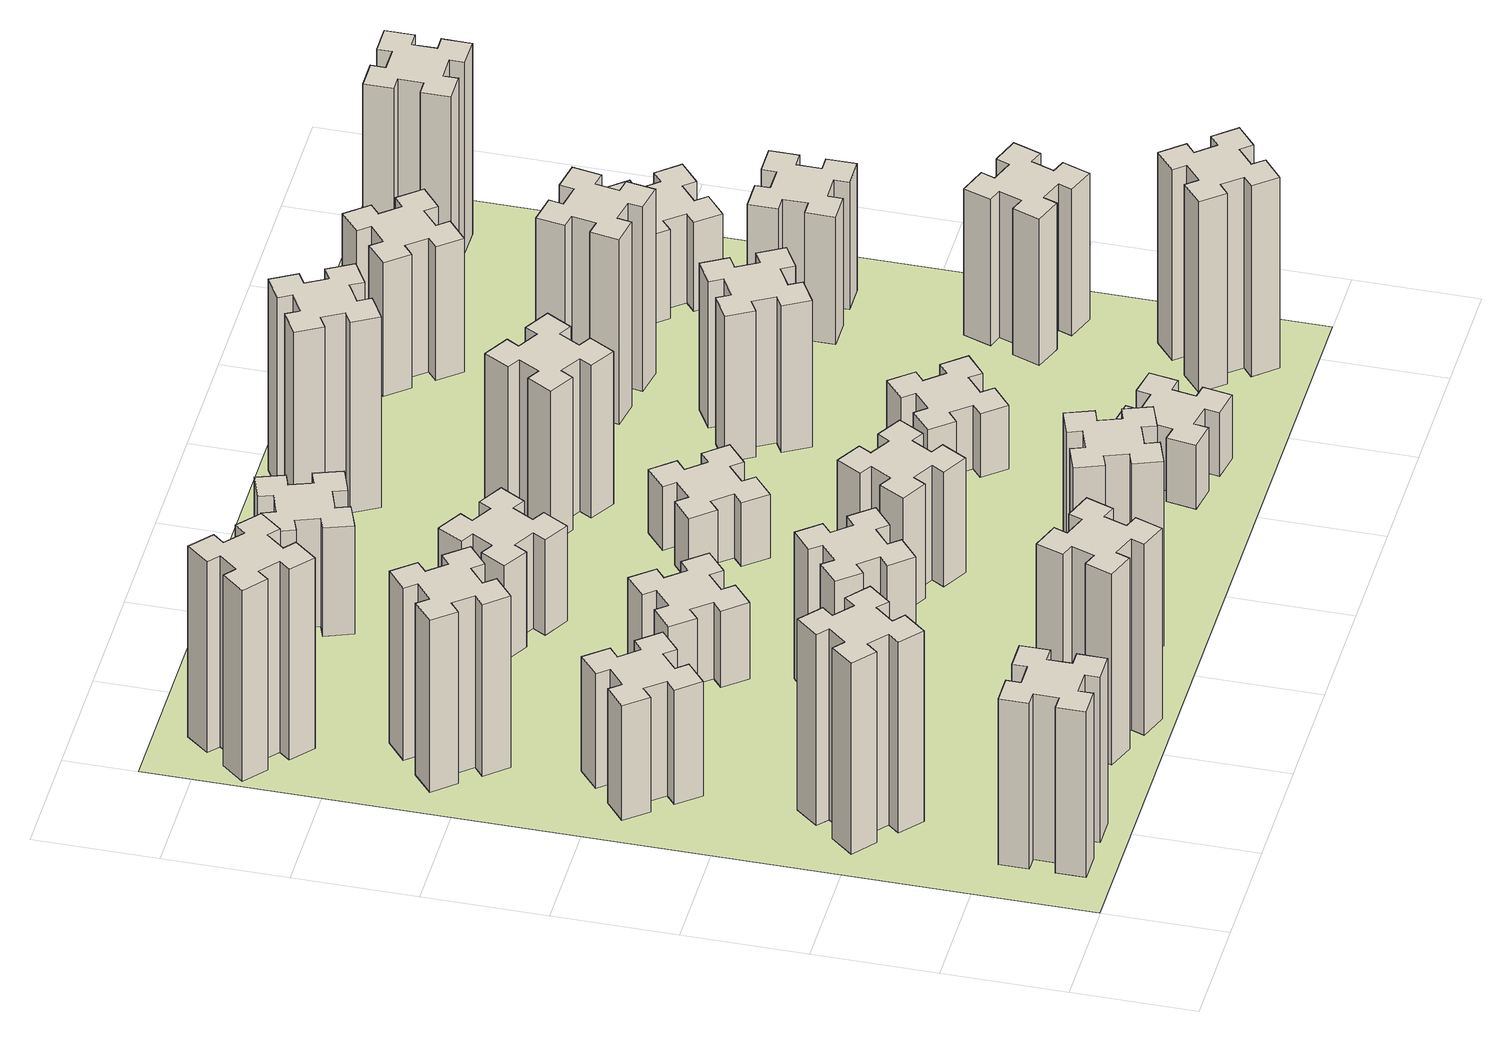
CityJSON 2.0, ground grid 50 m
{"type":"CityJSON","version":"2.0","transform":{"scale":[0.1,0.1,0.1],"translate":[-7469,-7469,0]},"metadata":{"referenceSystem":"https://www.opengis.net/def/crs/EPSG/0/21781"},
"CityObjects":{
"building1":{"type":"Building","attributes":{"class":"1000","function":"1000","usage":"1000","yearOfConstruction":2016,"roofType":"1000","measuredHeight":78,"storeysAboveGround":30,"storeysBelowGround":0},"geometry":[{"type":"Solid","lod":"1","boundaries":[[[[0,1,2,3,4,5,6,7,8,9,10,11,12,13,14,15,16,17,18,19]],[[17,16,20,21]],[[16,15,22,20]],[[15,14,23,22]],[[14,13,24,23]],[[13,12,25,24]],[[12,11,26,25]],[[11,10,27,26]],[[10,9,28,27]],[[9,8,29,28]],[[8,7,30,29]],[[7,6,31,30]],[[6,5,32,31]],[[5,4,33,32]],[[4,3,34,33]],[[3,2,35,34]],[[2,1,36,35]],[[1,0,37,36]],[[0,19,38,37]],[[19,18,39,38]],[[18,17,21,39]],[[24,25,26,27,28,29,30,31,32,33,34,35,36,37,38,39,21,20,22,23]]]]}]},
"building2":{"type":"Building","attributes":{"class":"1000","function":"1000","usage":"1000","yearOfConstruction":2016,"roofType":"1000","measuredHeight":90,"storeysAboveGround":30,"storeysBelowGround":0},"geometry":[{"type":"Solid","lod":"1","boundaries":[[[[40,41,42,43,44,45,46,47,48,49,50,51,52,53,54,55,56,57,58,59]],[[57,56,60,61]],[[56,55,62,60]],[[55,54,63,62]],[[54,53,64,63]],[[53,52,65,64]],[[52,51,66,65]],[[51,50,67,66]],[[50,49,68,67]],[[49,48,69,68]],[[48,47,70,69]],[[47,46,71,70]],[[46,45,72,71]],[[45,44,73,72]],[[44,43,74,73]],[[43,42,75,74]],[[42,41,76,75]],[[41,40,77,76]],[[40,59,78,77]],[[59,58,79,78]],[[58,57,61,79]],[[64,65,66,67,68,69,70,71,72,73,74,75,76,77,78,79,61,60,62,63]]]]}]},
"building3":{"type":"Building","attributes":{"class":"1000","function":"1000","usage":"1000","yearOfConstruction":2016,"roofType":"1000","measuredHeight":54,"storeysAboveGround":30,"storeysBelowGround":0},"geometry":[{"type":"Solid","lod":"1","boundaries":[[[[80,81,82,83,84,85,86,87,88,89,90,91,92,93,94,95,96,97,98,99]],[[97,96,100,101]],[[96,95,102,100]],[[95,94,103,102]],[[94,93,104,103]],[[93,92,105,104]],[[92,91,106,105]],[[91,90,107,106]],[[90,89,108,107]],[[89,88,109,108]],[[88,87,110,109]],[[87,86,111,110]],[[86,85,112,111]],[[85,84,113,112]],[[84,83,114,113]],[[83,82,115,114]],[[82,81,116,115]],[[81,80,117,116]],[[80,99,118,117]],[[99,98,119,118]],[[98,97,101,119]],[[104,105,106,107,108,109,110,111,112,113,114,115,116,117,118,119,101,100,102,103]]]]}]},
"building4":{"type":"Building","attributes":{"class":"1000","function":"1000","usage":"1000","yearOfConstruction":2016,"roofType":"1000","measuredHeight":81,"storeysAboveGround":30,"storeysBelowGround":0},"geometry":[{"type":"Solid","lod":"1","boundaries":[[[[120,121,122,123,124,125,126,127,128,129,130,131,132,133,134,135,136,137,138,139]],[[137,136,140,141]],[[136,135,142,140]],[[135,134,143,142]],[[134,133,144,143]],[[133,132,145,144]],[[132,131,146,145]],[[131,130,147,146]],[[130,129,148,147]],[[129,128,149,148]],[[128,127,150,149]],[[127,126,151,150]],[[126,125,152,151]],[[125,124,153,152]],[[124,123,154,153]],[[123,122,155,154]],[[122,121,156,155]],[[121,120,157,156]],[[120,139,158,157]],[[139,138,159,158]],[[138,137,141,159]],[[144,145,146,147,148,149,150,151,152,153,154,155,156,157,158,159,141,140,142,143]]]]}]},
"building5":{"type":"Building","attributes":{"class":"1000","function":"1000","usage":"1000","yearOfConstruction":2016,"roofType":"1000","measuredHeight":90,"storeysAboveGround":30,"storeysBelowGround":0},"geometry":[{"type":"Solid","lod":"1","boundaries":[[[[160,161,162,163,164,165,166,167,168,169,170,171,172,173,174,175,176,177,178,179]],[[177,176,180,181]],[[176,175,182,180]],[[175,174,183,182]],[[174,173,184,183]],[[173,172,185,184]],[[172,171,186,185]],[[171,170,187,186]],[[170,169,188,187]],[[169,168,189,188]],[[168,167,190,189]],[[167,166,191,190]],[[166,165,192,191]],[[165,164,193,192]],[[164,163,194,193]],[[163,162,195,194]],[[162,161,196,195]],[[161,160,197,196]],[[160,179,198,197]],[[179,178,199,198]],[[178,177,181,199]],[[184,185,186,187,188,189,190,191,192,193,194,195,196,197,198,199,181,180,182,183]]]]}]},
"building6":{"type":"Building","attributes":{"class":"1000","function":"1000","usage":"1000","yearOfConstruction":2016,"roofType":"1000","measuredHeight":90,"storeysAboveGround":30,"storeysBelowGround":0},"geometry":[{"type":"Solid","lod":"1","boundaries":[[[[200,201,202,203,204,205,206,207,208,209,210,211,212,213,214,215,216,217,218,219]],[[217,216,220,221]],[[216,215,222,220]],[[215,214,223,222]],[[214,213,224,223]],[[213,212,225,224]],[[212,211,226,225]],[[211,210,227,226]],[[210,209,228,227]],[[209,208,229,228]],[[208,207,230,229]],[[207,206,231,230]],[[206,205,232,231]],[[205,204,233,232]],[[204,203,234,233]],[[203,202,235,234]],[[202,201,236,235]],[[201,200,237,236]],[[200,219,238,237]],[[219,218,239,238]],[[218,217,221,239]],[[224,225,226,227,228,229,230,231,232,233,234,235,236,237,238,239,221,220,222,223]]]]}]},
"building7":{"type":"Building","attributes":{"class":"1000","function":"1000","usage":"1000","yearOfConstruction":2016,"roofType":"1000","measuredHeight":69,"storeysAboveGround":30,"storeysBelowGround":0},"geometry":[{"type":"Solid","lod":"1","boundaries":[[[[240,241,242,243,244,245,246,247,248,249,250,251,252,253,254,255,256,257,258,259]],[[257,256,260,261]],[[256,255,262,260]],[[255,254,263,262]],[[254,253,264,263]],[[253,252,265,264]],[[252,251,266,265]],[[251,250,267,266]],[[250,249,268,267]],[[249,248,269,268]],[[248,247,270,269]],[[247,246,271,270]],[[246,245,272,271]],[[245,244,273,272]],[[244,243,274,273]],[[243,242,275,274]],[[242,241,276,275]],[[241,240,277,276]],[[240,259,278,277]],[[259,258,279,278]],[[258,257,261,279]],[[264,265,266,267,268,269,270,271,272,273,274,275,276,277,278,279,261,260,262,263]]]]}]},
"building8":{"type":"Building","attributes":{"class":"1000","function":"1000","usage":"1000","yearOfConstruction":2016,"roofType":"1000","measuredHeight":36,"storeysAboveGround":30,"storeysBelowGround":0},"geometry":[{"type":"Solid","lod":"1","boundaries":[[[[280,281,282,283,284,285,286,287,288,289,290,291,292,293,294,295,296,297,298,299]],[[297,296,300,301]],[[296,295,302,300]],[[295,294,303,302]],[[294,293,304,303]],[[293,292,305,304]],[[292,291,306,305]],[[291,290,307,306]],[[290,289,308,307]],[[289,288,309,308]],[[288,287,310,309]],[[287,286,311,310]],[[286,285,312,311]],[[285,284,313,312]],[[284,283,314,313]],[[283,282,315,314]],[[282,281,316,315]],[[281,280,317,316]],[[280,299,318,317]],[[299,298,319,318]],[[298,297,301,319]],[[304,305,306,307,308,309,310,311,312,313,314,315,316,317,318,319,301,300,302,303]]]]}]},
"building9":{"type":"Building","attributes":{"class":"1000","function":"1000","usage":"1000","yearOfConstruction":2016,"roofType":"1000","measuredHeight":87,"storeysAboveGround":30,"storeysBelowGround":0},"geometry":[{"type":"Solid","lod":"1","boundaries":[[[[320,321,322,323,324,325,326,327,328,329,330,331,332,333,334,335,336,337,338,339]],[[337,336,340,341]],[[336,335,342,340]],[[335,334,343,342]],[[334,333,344,343]],[[333,332,345,344]],[[332,331,346,345]],[[331,330,347,346]],[[330,329,348,347]],[[329,328,349,348]],[[328,327,350,349]],[[327,326,351,350]],[[326,325,352,351]],[[325,324,353,352]],[[324,323,354,353]],[[323,322,355,354]],[[322,321,356,355]],[[321,320,357,356]],[[320,339,358,357]],[[339,338,359,358]],[[338,337,341,359]],[[344,345,346,347,348,349,350,351,352,353,354,355,356,357,358,359,341,340,342,343]]]]}]},
"building10":{"type":"Building","attributes":{"class":"1000","function":"1000","usage":"1000","yearOfConstruction":2016,"roofType":"1000","measuredHeight":45,"storeysAboveGround":30,"storeysBelowGround":0},"geometry":[{"type":"Solid","lod":"1","boundaries":[[[[360,361,362,363,364,365,366,367,368,369,370,371,372,373,374,375,376,377,378,379]],[[377,376,380,381]],[[376,375,382,380]],[[375,374,383,382]],[[374,373,384,383]],[[373,372,385,384]],[[372,371,386,385]],[[371,370,387,386]],[[370,369,388,387]],[[369,368,389,388]],[[368,367,390,389]],[[367,366,391,390]],[[366,365,392,391]],[[365,364,393,392]],[[364,363,394,393]],[[363,362,395,394]],[[362,361,396,395]],[[361,360,397,396]],[[360,379,398,397]],[[379,378,399,398]],[[378,377,381,399]],[[384,385,386,387,388,389,390,391,392,393,394,395,396,397,398,399,381,380,382,383]]]]}]},
"building11":{"type":"Building","attributes":{"class":"1000","function":"1000","usage":"1000","yearOfConstruction":2016,"roofType":"1000","measuredHeight":51,"storeysAboveGround":30,"storeysBelowGround":0},"geometry":[{"type":"Solid","lod":"1","boundaries":[[[[400,401,402,403,404,405,406,407,408,409,410,411,412,413,414,415,416,417,418,419]],[[417,416,420,421]],[[416,415,422,420]],[[415,414,423,422]],[[414,413,424,423]],[[413,412,425,424]],[[412,411,426,425]],[[411,410,427,426]],[[410,409,428,427]],[[409,408,429,428]],[[408,407,430,429]],[[407,406,431,430]],[[406,405,432,431]],[[405,404,433,432]],[[404,403,434,433]],[[403,402,435,434]],[[402,401,436,435]],[[401,400,437,436]],[[400,419,438,437]],[[419,418,439,438]],[[418,417,421,439]],[[424,425,426,427,428,429,430,431,432,433,434,435,436,437,438,439,421,420,422,423]]]]}]},
"building12":{"type":"Building","attributes":{"class":"1000","function":"1000","usage":"1000","yearOfConstruction":2016,"roofType":"1000","measuredHeight":54,"storeysAboveGround":30,"storeysBelowGround":0},"geometry":[{"type":"Solid","lod":"1","boundaries":[[[[440,441,442,443,444,445,446,447,448,449,450,451,452,453,454,455,456,457,458,459]],[[457,456,460,461]],[[456,455,462,460]],[[455,454,463,462]],[[454,453,464,463]],[[453,452,465,464]],[[452,451,466,465]],[[451,450,467,466]],[[450,449,468,467]],[[449,448,469,468]],[[448,447,470,469]],[[447,446,471,470]],[[446,445,472,471]],[[445,444,473,472]],[[444,443,474,473]],[[443,442,475,474]],[[442,441,476,475]],[[441,440,477,476]],[[440,459,478,477]],[[459,458,479,478]],[[458,457,461,479]],[[464,465,466,467,468,469,470,471,472,473,474,475,476,477,478,479,461,460,462,463]]]]}]},
"building13":{"type":"Building","attributes":{"class":"1000","function":"1000","usage":"1000","yearOfConstruction":2016,"roofType":"1000","measuredHeight":30,"storeysAboveGround":30,"storeysBelowGround":0},"geometry":[{"type":"Solid","lod":"1","boundaries":[[[[480,481,482,483,484,485,486,487,488,489,490,491,492,493,494,495,496,497,498,499]],[[497,496,500,501]],[[496,495,502,500]],[[495,494,503,502]],[[494,493,504,503]],[[493,492,505,504]],[[492,491,506,505]],[[491,490,507,506]],[[490,489,508,507]],[[489,488,509,508]],[[488,487,510,509]],[[487,486,511,510]],[[486,485,512,511]],[[485,484,513,512]],[[484,483,514,513]],[[483,482,515,514]],[[482,481,516,515]],[[481,480,517,516]],[[480,499,518,517]],[[499,498,519,518]],[[498,497,501,519]],[[504,505,506,507,508,509,510,511,512,513,514,515,516,517,518,519,501,500,502,503]]]]}]},
"building14":{"type":"Building","attributes":{"class":"1000","function":"1000","usage":"1000","yearOfConstruction":2016,"roofType":"1000","measuredHeight":72,"storeysAboveGround":30,"storeysBelowGround":0},"geometry":[{"type":"Solid","lod":"1","boundaries":[[[[520,521,522,523,524,525,526,527,528,529,530,531,532,533,534,535,536,537,538,539]],[[537,536,540,541]],[[536,535,542,540]],[[535,534,543,542]],[[534,533,544,543]],[[533,532,545,544]],[[532,531,546,545]],[[531,530,547,546]],[[530,529,548,547]],[[529,528,549,548]],[[528,527,550,549]],[[527,526,551,550]],[[526,525,552,551]],[[525,524,553,552]],[[524,523,554,553]],[[523,522,555,554]],[[522,521,556,555]],[[521,520,557,556]],[[520,539,558,557]],[[539,538,559,558]],[[538,537,541,559]],[[544,545,546,547,548,549,550,551,552,553,554,555,556,557,558,559,541,540,542,543]]]]}]},
"building15":{"type":"Building","attributes":{"class":"1000","function":"1000","usage":"1000","yearOfConstruction":2016,"roofType":"1000","measuredHeight":30,"storeysAboveGround":30,"storeysBelowGround":0},"geometry":[{"type":"Solid","lod":"1","boundaries":[[[[560,561,562,563,564,565,566,567,568,569,570,571,572,573,574,575,576,577,578,579]],[[577,576,580,581]],[[576,575,582,580]],[[575,574,583,582]],[[574,573,584,583]],[[573,572,585,584]],[[572,571,586,585]],[[571,570,587,586]],[[570,569,588,587]],[[569,568,589,588]],[[568,567,590,589]],[[567,566,591,590]],[[566,565,592,591]],[[565,564,593,592]],[[564,563,594,593]],[[563,562,595,594]],[[562,561,596,595]],[[561,560,597,596]],[[560,579,598,597]],[[579,578,599,598]],[[578,577,581,599]],[[584,585,586,587,588,589,590,591,592,593,594,595,596,597,598,599,581,580,582,583]]]]}]},
"building16":{"type":"Building","attributes":{"class":"1000","function":"1000","usage":"1000","yearOfConstruction":2016,"roofType":"1000","measuredHeight":90,"storeysAboveGround":30,"storeysBelowGround":0},"geometry":[{"type":"Solid","lod":"1","boundaries":[[[[600,601,602,603,604,605,606,607,608,609,610,611,612,613,614,615,616,617,618,619]],[[617,616,620,621]],[[616,615,622,620]],[[615,614,623,622]],[[614,613,624,623]],[[613,612,625,624]],[[612,611,626,625]],[[611,610,627,626]],[[610,609,628,627]],[[609,608,629,628]],[[608,607,630,629]],[[607,606,631,630]],[[606,605,632,631]],[[605,604,633,632]],[[604,603,634,633]],[[603,602,635,634]],[[602,601,636,635]],[[601,600,637,636]],[[600,619,638,637]],[[619,618,639,638]],[[618,617,621,639]],[[624,625,626,627,628,629,630,631,632,633,634,635,636,637,638,639,621,620,622,623]]]]}]},
"building17":{"type":"Building","attributes":{"class":"1000","function":"1000","usage":"1000","yearOfConstruction":2016,"roofType":"1000","measuredHeight":30,"storeysAboveGround":30,"storeysBelowGround":0},"geometry":[{"type":"Solid","lod":"1","boundaries":[[[[640,641,642,643,644,645,646,647,648,649,650,651,652,653,654,655,656,657,658,659]],[[657,656,660,661]],[[656,655,662,660]],[[655,654,663,662]],[[654,653,664,663]],[[653,652,665,664]],[[652,651,666,665]],[[651,650,667,666]],[[650,649,668,667]],[[649,648,669,668]],[[648,647,670,669]],[[647,646,671,670]],[[646,645,672,671]],[[645,644,673,672]],[[644,643,674,673]],[[643,642,675,674]],[[642,641,676,675]],[[641,640,677,676]],[[640,659,678,677]],[[659,658,679,678]],[[658,657,661,679]],[[664,665,666,667,668,669,670,671,672,673,674,675,676,677,678,679,661,660,662,663]]]]}]},
"building18":{"type":"Building","attributes":{"class":"1000","function":"1000","usage":"1000","yearOfConstruction":2016,"roofType":"1000","measuredHeight":69,"storeysAboveGround":30,"storeysBelowGround":0},"geometry":[{"type":"Solid","lod":"1","boundaries":[[[[680,681,682,683,684,685,686,687,688,689,690,691,692,693,694,695,696,697,698,699]],[[697,696,700,701]],[[696,695,702,700]],[[695,694,703,702]],[[694,693,704,703]],[[693,692,705,704]],[[692,691,706,705]],[[691,690,707,706]],[[690,689,708,707]],[[689,688,709,708]],[[688,687,710,709]],[[687,686,711,710]],[[686,685,712,711]],[[685,684,713,712]],[[684,683,714,713]],[[683,682,715,714]],[[682,681,716,715]],[[681,680,717,716]],[[680,699,718,717]],[[699,698,719,718]],[[698,697,701,719]],[[704,705,706,707,708,709,710,711,712,713,714,715,716,717,718,719,701,700,702,703]]]]}]},
"building19":{"type":"Building","attributes":{"class":"1000","function":"1000","usage":"1000","yearOfConstruction":2016,"roofType":"1000","measuredHeight":87,"storeysAboveGround":30,"storeysBelowGround":0},"geometry":[{"type":"Solid","lod":"1","boundaries":[[[[720,721,722,723,724,725,726,727,728,729,730,731,732,733,734,735,736,737,738,739]],[[737,736,740,741]],[[736,735,742,740]],[[735,734,743,742]],[[734,733,744,743]],[[733,732,745,744]],[[732,731,746,745]],[[731,730,747,746]],[[730,729,748,747]],[[729,728,749,748]],[[728,727,750,749]],[[727,726,751,750]],[[726,725,752,751]],[[725,724,753,752]],[[724,723,754,753]],[[723,722,755,754]],[[722,721,756,755]],[[721,720,757,756]],[[720,739,758,757]],[[739,738,759,758]],[[738,737,741,759]],[[744,745,746,747,748,749,750,751,752,753,754,755,756,757,758,759,741,740,742,743]]]]}]},
"building20":{"type":"Building","attributes":{"class":"1000","function":"1000","usage":"1000","yearOfConstruction":2016,"roofType":"1000","measuredHeight":90,"storeysAboveGround":30,"storeysBelowGround":0},"geometry":[{"type":"Solid","lod":"1","boundaries":[[[[760,761,762,763,764,765,766,767,768,769,770,771,772,773,774,775,776,777,778,779]],[[777,776,780,781]],[[776,775,782,780]],[[775,774,783,782]],[[774,773,784,783]],[[773,772,785,784]],[[772,771,786,785]],[[771,770,787,786]],[[770,769,788,787]],[[769,768,789,788]],[[768,767,790,789]],[[767,766,791,790]],[[766,765,792,791]],[[765,764,793,792]],[[764,763,794,793]],[[763,762,795,794]],[[762,761,796,795]],[[761,760,797,796]],[[760,779,798,797]],[[779,778,799,798]],[[778,777,781,799]],[[784,785,786,787,788,789,790,791,792,793,794,795,796,797,798,799,781,780,782,783]]]]}]},
"building21":{"type":"Building","attributes":{"class":"1000","function":"1000","usage":"1000","yearOfConstruction":2016,"roofType":"1000","measuredHeight":63,"storeysAboveGround":30,"storeysBelowGround":0},"geometry":[{"type":"Solid","lod":"1","boundaries":[[[[800,801,802,803,804,805,806,807,808,809,810,811,812,813,814,815,816,817,818,819]],[[817,816,820,821]],[[816,815,822,820]],[[815,814,823,822]],[[814,813,824,823]],[[813,812,825,824]],[[812,811,826,825]],[[811,810,827,826]],[[810,809,828,827]],[[809,808,829,828]],[[808,807,830,829]],[[807,806,831,830]],[[806,805,832,831]],[[805,804,833,832]],[[804,803,834,833]],[[803,802,835,834]],[[802,801,836,835]],[[801,800,837,836]],[[800,819,838,837]],[[819,818,839,838]],[[818,817,821,839]],[[824,825,826,827,828,829,830,831,832,833,834,835,836,837,838,839,821,820,822,823]]]]}]},
"building22":{"type":"Building","attributes":{"class":"1000","function":"1000","usage":"1000","yearOfConstruction":2016,"roofType":"1000","measuredHeight":69,"storeysAboveGround":30,"storeysBelowGround":0},"geometry":[{"type":"Solid","lod":"1","boundaries":[[[[840,841,842,843,844,845,846,847,848,849,850,851,852,853,854,855,856,857,858,859]],[[857,856,860,861]],[[856,855,862,860]],[[855,854,863,862]],[[854,853,864,863]],[[853,852,865,864]],[[852,851,866,865]],[[851,850,867,866]],[[850,849,868,867]],[[849,848,869,868]],[[848,847,870,869]],[[847,846,871,870]],[[846,845,872,871]],[[845,844,873,872]],[[844,843,874,873]],[[843,842,875,874]],[[842,841,876,875]],[[841,840,877,876]],[[840,859,878,877]],[[859,858,879,878]],[[858,857,861,879]],[[864,865,866,867,868,869,870,871,872,873,874,875,876,877,878,879,861,860,862,863]]]]}]},
"building23":{"type":"Building","attributes":{"class":"1000","function":"1000","usage":"1000","yearOfConstruction":2016,"roofType":"1000","measuredHeight":60,"storeysAboveGround":30,"storeysBelowGround":0},"geometry":[{"type":"Solid","lod":"1","boundaries":[[[[880,881,882,883,884,885,886,887,888,889,890,891,892,893,894,895,896,897,898,899]],[[897,896,900,901]],[[896,895,902,900]],[[895,894,903,902]],[[894,893,904,903]],[[893,892,905,904]],[[892,891,906,905]],[[891,890,907,906]],[[890,889,908,907]],[[889,888,909,908]],[[888,887,910,909]],[[887,886,911,910]],[[886,885,912,911]],[[885,884,913,912]],[[884,883,914,913]],[[883,882,915,914]],[[882,881,916,915]],[[881,880,917,916]],[[880,899,918,917]],[[899,898,919,918]],[[898,897,901,919]],[[904,905,906,907,908,909,910,911,912,913,914,915,916,917,918,919,901,900,902,903]]]]}]},
"building24":{"type":"Building","attributes":{"class":"1000","function":"1000","usage":"1000","yearOfConstruction":2016,"roofType":"1000","measuredHeight":42,"storeysAboveGround":30,"storeysBelowGround":0},"geometry":[{"type":"Solid","lod":"1","boundaries":[[[[920,921,922,923,924,925,926,927,928,929,930,931,932,933,934,935,936,937,938,939]],[[937,936,940,941]],[[936,935,942,940]],[[935,934,943,942]],[[934,933,944,943]],[[933,932,945,944]],[[932,931,946,945]],[[931,930,947,946]],[[930,929,948,947]],[[929,928,949,948]],[[928,927,950,949]],[[927,926,951,950]],[[926,925,952,951]],[[925,924,953,952]],[[924,923,954,953]],[[923,922,955,954]],[[922,921,956,955]],[[921,920,957,956]],[[920,939,958,957]],[[939,938,959,958]],[[938,937,941,959]],[[944,945,946,947,948,949,950,951,952,953,954,955,956,957,958,959,941,940,942,943]]]]}]},
"building25":{"type":"Building","attributes":{"class":"1000","function":"1000","usage":"1000","yearOfConstruction":2016,"roofType":"1000","measuredHeight":90,"storeysAboveGround":30,"storeysBelowGround":0},"geometry":[{"type":"Solid","lod":"1","boundaries":[[[[960,961,962,963,964,965,966,967,968,969,970,971,972,973,974,975,976,977,978,979]],[[977,976,980,981]],[[976,975,982,980]],[[975,974,983,982]],[[974,973,984,983]],[[973,972,985,984]],[[972,971,986,985]],[[971,970,987,986]],[[970,969,988,987]],[[969,968,989,988]],[[968,967,990,989]],[[967,966,991,990]],[[966,965,992,991]],[[965,964,993,992]],[[964,963,994,993]],[[963,962,995,994]],[[962,961,996,995]],[[961,960,997,996]],[[960,979,998,997]],[[979,978,999,998]],[[978,977,981,999]],[[984,985,986,987,988,989,990,991,992,993,994,995,996,997,998,999,981,980,982,983]]]]}]},
"landuse1":{"type":"LandUse","attributes":{"name":"plot1","function":"1010"},"geometry":[{"type":"MultiSurface","lod":"1","boundaries":[[[1000,1001,1002,1003]]]}]}
},
"vertices":[
[265,325,0],[265,225,0],[205,225,0],[205,105,0],[325,105,0],[325,165,0],[425,165,0],[425,105,0],[545,105,0],[545,225,0],[485,225,0],[485,325,0],[545,325,0],[545,445,0],[425,445,0],[425,385,0],[325,385,0],[325,445,0],[205,445,0],[205,325,0],[325,385,780],[325,445,780],[425,385,780],[425,445,780],[545,445,780],[545,325,780],[485,325,780],[485,225,780],[545,225,780],[545,105,780],[425,105,780],[425,165,780],[325,165,780],[325,105,780],[205,105,780],[205,225,780],[265,225,780],[265,325,780],[205,325,780],[205,445,780],
[484,1067,0],[408,1132,0],[446,1178,0],[354,1255,0],[277,1163,0],[323,1124,0],[259,1048,0],[213,1086,0],[136,994,0],[228,917,0],[266,963,0],[343,899,0],[304,853,0],[396,776,0],[473,868,0],[427,906,0],[492,983,0],[538,944,0],[615,1036,0],[523,1113,0],[492,983,900],[538,944,900],[427,906,900],[473,868,900],[396,776,900],[304,853,900],[343,899,900],[266,963,900],[228,917,900],[136,994,900],[213,1086,900],[259,1048,900],[323,1124,900],[277,1163,900],[354,1255,900],[446,1178,900],[408,1132,900],[484,1067,900],[523,1113,900],[615,1036,900],
[492,1888,0],[427,1964,0],[473,2003,0],[396,2095,0],[304,2018,0],[343,1972,0],[266,1907,0],[228,1953,0],[136,1876,0],[213,1784,0],[259,1823,0],[323,1746,0],[277,1708,0],[354,1616,0],[446,1693,0],[408,1739,0],[484,1803,0],[523,1757,0],[615,1834,0],[538,1926,0],[484,1803,540],[523,1757,540],[408,1739,540],[446,1693,540],[354,1616,540],[277,1708,540],[323,1746,540],[259,1823,540],[213,1784,540],[136,1876,540],[228,1953,540],[266,1907,540],[343,1972,540],[304,2018,540],[396,2095,540],[473,2003,540],[427,1964,540],[492,1888,540],[538,1926,540],[615,1834,540],
[343,2712,0],[266,2647,0],[228,2693,0],[136,2616,0],[213,2524,0],[259,2563,0],[323,2486,0],[277,2448,0],[354,2356,0],[446,2433,0],[408,2479,0],[484,2543,0],[523,2497,0],[615,2574,0],[538,2666,0],[492,2628,0],[427,2704,0],[473,2743,0],[396,2835,0],[304,2758,0],[427,2704,810],[473,2743,810],[492,2628,810],[538,2666,810],[615,2574,810],[523,2497,810],[484,2543,810],[408,2479,810],[446,2433,810],[354,2356,810],[277,2448,810],[323,2486,810],[259,2563,810],[213,2524,810],[136,2616,810],[228,2693,810],[266,2647,810],[343,2712,810],[304,2758,810],[396,2835,810],
[1029,360,0],[995,266,0],[939,287,0],[897,174,0],[1010,133,0],[1031,189,0],[1125,155,0],[1104,99,0],[1217,57,0],[1258,170,0],[1202,191,0],[1236,285,0],[1292,264,0],[1333,377,0],[1220,418,0],[1200,362,0],[1106,396,0],[1127,452,0],[1014,493,0],[973,380,0],[1106,396,900],[1127,452,900],[1200,362,900],[1220,418,900],[1333,377,900],[1292,264,900],[1236,285,900],[1202,191,900],[1258,170,900],[1217,57,900],[1104,99,900],[1125,155,900],[1031,189,900],[1010,133,900],[897,174,900],[939,287,900],[995,266,900],[1029,360,900],[973,380,900],[1014,493,900],
[384,3387,0],[308,3452,0],[346,3498,0],[254,3575,0],[177,3483,0],[223,3444,0],[159,3368,0],[113,3406,0],[36,3314,0],[128,3237,0],[166,3283,0],[243,3219,0],[204,3173,0],[296,3096,0],[373,3188,0],[327,3226,0],[392,3303,0],[438,3264,0],[515,3356,0],[423,3433,0],[392,3303,900],[438,3264,900],[327,3226,900],[373,3188,900],[296,3096,900],[204,3173,900],[243,3219,900],[166,3283,900],[128,3237,900],[36,3314,900],[113,3406,900],[159,3368,900],[223,3444,900],[177,3483,900],[254,3575,900],[346,3498,900],[308,3452,900],[384,3387,900],[423,3433,900],[515,3356,900],
[1083,1332,0],[1006,1267,0],[968,1313,0],[876,1236,0],[953,1144,0],[999,1183,0],[1063,1106,0],[1017,1068,0],[1094,976,0],[1186,1053,0],[1148,1099,0],[1224,1163,0],[1263,1117,0],[1355,1194,0],[1278,1286,0],[1232,1248,0],[1167,1324,0],[1213,1363,0],[1136,1455,0],[1044,1378,0],[1167,1324,690],[1213,1363,690],[1232,1248,690],[1278,1286,690],[1355,1194,690],[1263,1117,690],[1224,1163,690],[1148,1099,690],[1186,1053,690],[1094,976,690],[1017,1068,690],[1063,1106,690],[999,1183,690],[953,1144,690],[876,1236,690],[968,1313,690],[1006,1267,690],[1083,1332,690],[1044,1378,690],[1136,1455,690],
[1083,1972,0],[1006,1907,0],[968,1953,0],[876,1876,0],[953,1784,0],[999,1823,0],[1063,1746,0],[1017,1708,0],[1094,1616,0],[1186,1693,0],[1148,1739,0],[1224,1803,0],[1263,1757,0],[1355,1834,0],[1278,1926,0],[1232,1888,0],[1167,1964,0],[1213,2003,0],[1136,2095,0],[1044,2018,0],[1167,1964,360],[1213,2003,360],[1232,1888,360],[1278,1926,360],[1355,1834,360],[1263,1757,360],[1224,1803,360],[1148,1739,360],[1186,1693,360],[1094,1616,360],[1017,1708,360],[1063,1746,360],[999,1823,360],[953,1784,360],[876,1876,360],[968,1953,360],[1006,1907,360],[1083,1972,360],[1044,2018,360],[1136,2095,360],
[1635,385,0],[1669,291,0],[1613,270,0],[1654,157,0],[1767,199,0],[1746,255,0],[1840,289,0],[1860,233,0],[1973,274,0],[1932,387,0],[1876,366,0],[1842,460,0],[1898,480,0],[1857,593,0],[1744,552,0],[1765,496,0],[1671,462,0],[1650,518,0],[1537,477,0],[1579,364,0],[1671,462,870],[1650,518,870],[1765,496,870],[1744,552,870],[1857,593,870],[1898,480,870],[1842,460,870],[1876,366,870],[1932,387,870],[1973,274,870],[1860,233,870],[1840,289,870],[1746,255,870],[1767,199,870],[1654,157,870],[1613,270,870],[1669,291,870],[1635,385,870],[1579,364,870],[1537,477,870],
[1117,2525,0],[1204,2475,0],[1174,2423,0],[1278,2363,0],[1338,2467,0],[1286,2497,0],[1336,2584,0],[1388,2554,0],[1448,2658,0],[1344,2718,0],[1314,2666,0],[1227,2716,0],[1257,2768,0],[1153,2828,0],[1093,2724,0],[1145,2694,0],[1095,2607,0],[1043,2637,0],[983,2533,0],[1087,2473,0],[1095,2607,450],[1043,2637,450],[1145,2694,450],[1093,2724,450],[1153,2828,450],[1257,2768,450],[1227,2716,450],[1314,2666,450],[1344,2718,450],[1448,2658,450],[1388,2554,450],[1336,2584,450],[1286,2497,450],[1338,2467,450],[1278,2363,450],[1174,2423,450],[1204,2475,450],[1117,2525,450],[1087,2473,450],[983,2533,450],
[1125,3456,0],[1031,3422,0],[1010,3478,0],[897,3437,0],[939,3324,0],[995,3345,0],[1029,3251,0],[973,3230,0],[1014,3117,0],[1127,3159,0],[1106,3215,0],[1200,3249,0],[1220,3193,0],[1333,3234,0],[1292,3347,0],[1236,3326,0],[1202,3420,0],[1258,3440,0],[1217,3553,0],[1104,3512,0],[1202,3420,510],[1258,3440,510],[1236,3326,510],[1292,3347,510],[1333,3234,510],[1220,3193,510],[1200,3249,510],[1106,3215,510],[1127,3159,510],[1014,3117,510],[973,3230,510],[1029,3251,510],[995,3345,510],[939,3324,510],[897,3437,510],[1010,3478,510],[1031,3422,510],[1125,3456,510],[1104,3512,510],[1217,3553,510],
[1954,1286,0],[1867,1336,0],[1897,1388,0],[1793,1448,0],[1733,1344,0],[1785,1314,0],[1735,1227,0],[1683,1257,0],[1623,1153,0],[1727,1093,0],[1757,1145,0],[1844,1095,0],[1814,1043,0],[1918,983,0],[1978,1087,0],[1926,1117,0],[1976,1204,0],[2028,1174,0],[2088,1278,0],[1984,1338,0],[1976,1204,540],[2028,1174,540],[1926,1117,540],[1978,1087,540],[1918,983,540],[1814,1043,540],[1844,1095,540],[1757,1145,540],[1727,1093,540],[1623,1153,540],[1683,1257,540],[1735,1227,540],[1785,1314,540],[1733,1344,540],[1793,1448,540],[1897,1388,540],[1867,1336,540],[1954,1286,540],[1984,1338,540],[2088,1278,540],
[1972,1988,0],[1907,2064,0],[1953,2103,0],[1876,2195,0],[1784,2118,0],[1823,2072,0],[1746,2007,0],[1708,2053,0],[1616,1976,0],[1693,1884,0],[1739,1923,0],[1803,1846,0],[1757,1808,0],[1834,1716,0],[1926,1793,0],[1888,1839,0],[1964,1903,0],[2003,1857,0],[2095,1934,0],[2018,2026,0],[1964,1903,300],[2003,1857,300],[1888,1839,300],[1926,1793,300],[1834,1716,300],[1757,1808,300],[1803,1846,300],[1739,1923,300],[1693,1884,300],[1616,1976,300],[1708,2053,300],[1746,2007,300],[1823,2072,300],[1784,2118,300],[1876,2195,300],[1953,2103,300],[1907,2064,300],[1972,1988,300],[2018,2026,300],[2095,1934,300],
[2026,2497,0],[2076,2584,0],[2128,2554,0],[2188,2658,0],[2084,2718,0],[2054,2666,0],[1967,2716,0],[1997,2768,0],[1893,2828,0],[1833,2724,0],[1885,2694,0],[1835,2607,0],[1783,2637,0],[1723,2533,0],[1827,2473,0],[1857,2525,0],[1944,2475,0],[1914,2423,0],[2018,2363,0],[2078,2467,0],[1944,2475,720],[1914,2423,720],[1857,2525,720],[1827,2473,720],[1723,2533,720],[1783,2637,720],[1835,2607,720],[1885,2694,720],[1833,2724,720],[1893,2828,720],[1997,2768,720],[1967,2716,720],[2054,2666,720],[2084,2718,720],[2188,2658,720],[2128,2554,720],[2076,2584,720],[2026,2497,720],[2078,2467,720],[2018,2363,720],
[2596,444,0],[2578,345,0],[2519,356,0],[2498,237,0],[2617,217,0],[2627,276,0],[2725,258,0],[2715,199,0],[2833,178,0],[2854,297,0],[2795,307,0],[2812,405,0],[2871,395,0],[2892,513,0],[2774,534,0],[2764,475,0],[2665,492,0],[2676,551,0],[2557,572,0],[2537,454,0],[2665,492,300],[2676,551,300],[2764,475,300],[2774,534,300],[2892,513,300],[2871,395,300],[2812,405,300],[2795,307,300],[2854,297,300],[2833,178,300],[2715,199,300],[2725,258,300],[2627,276,300],[2617,217,300],[2498,237,300],[2519,356,300],[2578,345,300],[2596,444,300],[2537,454,300],[2557,572,300],
[1844,3556,0],[1757,3506,0],[1727,3558,0],[1623,3498,0],[1683,3394,0],[1735,3424,0],[1785,3337,0],[1733,3307,0],[1793,3203,0],[1897,3263,0],[1867,3315,0],[1954,3365,0],[1984,3313,0],[2088,3373,0],[2028,3477,0],[1976,3447,0],[1926,3534,0],[1978,3564,0],[1918,3668,0],[1814,3608,0],[1926,3534,900],[1978,3564,900],[1976,3447,900],[2028,3477,900],[2088,3373,900],[1984,3313,900],[1954,3365,900],[1867,3315,900],[1897,3263,900],[1793,3203,900],[1733,3307,900],[1785,3337,900],[1735,3424,900],[1683,3394,900],[1623,3498,900],[1727,3558,900],[1757,3506,900],[1844,3556,900],[1814,3608,900],[1918,3668,900],
[2628,1099,0],[2704,1163,0],[2743,1117,0],[2835,1194,0],[2758,1286,0],[2712,1248,0],[2647,1324,0],[2693,1363,0],[2616,1455,0],[2524,1378,0],[2563,1332,0],[2486,1267,0],[2448,1313,0],[2356,1236,0],[2433,1144,0],[2479,1183,0],[2543,1106,0],[2497,1068,0],[2574,976,0],[2666,1053,0],[2543,1106,300],[2497,1068,300],[2479,1183,300],[2433,1144,300],[2356,1236,300],[2448,1313,300],[2486,1267,300],[2563,1332,300],[2524,1378,300],[2616,1455,300],[2693,1363,300],[2647,1324,300],[2712,1248,300],[2758,1286,300],[2835,1194,300],[2743,1117,300],[2704,1163,300],[2628,1099,300],[2666,1053,300],[2574,976,300],
[2475,1944,0],[2525,1857,0],[2473,1827,0],[2533,1723,0],[2637,1783,0],[2607,1835,0],[2694,1885,0],[2724,1833,0],[2828,1893,0],[2768,1997,0],[2716,1967,0],[2666,2054,0],[2718,2084,0],[2658,2188,0],[2554,2128,0],[2584,2076,0],[2497,2026,0],[2467,2078,0],[2363,2018,0],[2423,1914,0],[2497,2026,690],[2467,2078,690],[2584,2076,690],[2554,2128,690],[2658,2188,690],[2718,2084,690],[2666,2054,690],[2716,1967,690],[2768,1997,690],[2828,1893,690],[2724,1833,690],[2694,1885,690],[2607,1835,690],[2637,1783,690],[2533,1723,690],[2473,1827,690],[2525,1857,690],[2475,1944,690],[2423,1914,690],[2363,2018,690],
[2596,2664,0],[2578,2565,0],[2519,2576,0],[2498,2457,0],[2617,2437,0],[2627,2496,0],[2725,2478,0],[2715,2419,0],[2833,2398,0],[2854,2517,0],[2795,2527,0],[2812,2625,0],[2871,2615,0],[2892,2733,0],[2774,2754,0],[2764,2695,0],[2665,2712,0],[2676,2771,0],[2557,2792,0],[2537,2674,0],[2665,2712,870],[2676,2771,870],[2764,2695,870],[2774,2754,870],[2892,2733,870],[2871,2615,870],[2812,2625,870],[2795,2527,870],[2854,2517,870],[2833,2398,870],[2715,2419,870],[2725,2478,870],[2627,2496,870],[2617,2437,870],[2498,2457,870],[2519,2576,870],[2578,2565,870],[2596,2664,870],[2537,2674,870],[2557,2792,870],
[3468,259,0],[3544,323,0],[3583,277,0],[3675,354,0],[3598,446,0],[3552,408,0],[3487,484,0],[3533,523,0],[3456,615,0],[3364,538,0],[3403,492,0],[3326,427,0],[3288,473,0],[3196,396,0],[3273,304,0],[3319,343,0],[3383,266,0],[3337,228,0],[3414,136,0],[3506,213,0],[3383,266,900],[3337,228,900],[3319,343,900],[3273,304,900],[3196,396,900],[3288,473,900],[3326,427,900],[3403,492,900],[3364,538,900],[3456,615,900],[3533,523,900],[3487,484,900],[3552,408,900],[3598,446,900],[3675,354,900],[3583,277,900],[3544,323,900],[3468,259,900],[3506,213,900],[3414,136,900],
[2812,3368,0],[2747,3444,0],[2793,3483,0],[2716,3575,0],[2624,3498,0],[2663,3452,0],[2586,3387,0],[2548,3433,0],[2456,3356,0],[2533,3264,0],[2579,3303,0],[2643,3226,0],[2597,3188,0],[2674,3096,0],[2766,3173,0],[2728,3219,0],[2804,3283,0],[2843,3237,0],[2935,3314,0],[2858,3406,0],[2804,3283,630],[2843,3237,630],[2728,3219,630],[2766,3173,630],[2674,3096,630],[2597,3188,630],[2643,3226,630],[2579,3303,630],[2533,3264,630],[2456,3356,630],[2548,3433,630],[2586,3387,630],[2663,3452,630],[2624,3498,630],[2716,3575,630],[2793,3483,630],[2747,3444,630],[2812,3368,630],[2858,3406,630],[2935,3314,630],
[3351,1029,0],[3445,995,0],[3424,939,0],[3537,897,0],[3578,1010,0],[3522,1031,0],[3556,1125,0],[3612,1104,0],[3653,1217,0],[3540,1258,0],[3520,1202,0],[3426,1236,0],[3447,1292,0],[3334,1333,0],[3293,1220,0],[3349,1200,0],[3315,1106,0],[3259,1127,0],[3217,1014,0],[3330,973,0],[3315,1106,690],[3259,1127,690],[3349,1200,690],[3293,1220,690],[3334,1333,690],[3447,1292,690],[3426,1236,690],[3520,1202,690],[3540,1258,690],[3653,1217,690],[3612,1104,690],[3556,1125,690],[3522,1031,690],[3578,1010,690],[3537,897,690],[3424,939,690],[3445,995,690],[3351,1029,690],[3330,973,690],[3217,1014,690],
[3445,1905,0],[3445,2005,0],[3505,2005,0],[3505,2125,0],[3385,2125,0],[3385,2065,0],[3285,2065,0],[3285,2125,0],[3165,2125,0],[3165,2005,0],[3225,2005,0],[3225,1905,0],[3165,1905,0],[3165,1785,0],[3285,1785,0],[3285,1845,0],[3385,1845,0],[3385,1785,0],[3505,1785,0],[3505,1905,0],[3385,1845,600],[3385,1785,600],[3285,1845,600],[3285,1785,600],[3165,1785,600],[3165,1905,600],[3225,1905,600],[3225,2005,600],[3165,2005,600],[3165,2125,600],[3285,2125,600],[3285,2065,600],[3385,2065,600],[3385,2125,600],[3505,2125,600],[3505,2005,600],[3445,2005,600],[3445,1905,600],[3505,1905,600],[3505,1785,600],
[3219,2463,0],[3283,2386,0],[3237,2348,0],[3314,2256,0],[3406,2333,0],[3368,2379,0],[3444,2443,0],[3483,2397,0],[3575,2474,0],[3498,2566,0],[3452,2528,0],[3387,2604,0],[3433,2643,0],[3356,2735,0],[3264,2658,0],[3303,2612,0],[3226,2547,0],[3188,2593,0],[3096,2516,0],[3173,2424,0],[3226,2547,420],[3188,2593,420],[3303,2612,420],[3264,2658,420],[3356,2735,420],[3433,2643,420],[3387,2604,420],[3452,2528,420],[3498,2566,420],[3575,2474,420],[3483,2397,420],[3444,2443,420],[3368,2379,420],[3406,2333,420],[3314,2256,420],[3237,2348,420],[3283,2386,420],[3219,2463,420],[3173,2424,420],[3096,2516,420],
[3285,3325,0],[3385,3325,0],[3385,3265,0],[3505,3265,0],[3505,3385,0],[3445,3385,0],[3445,3485,0],[3505,3485,0],[3505,3605,0],[3385,3605,0],[3385,3545,0],[3285,3545,0],[3285,3605,0],[3165,3605,0],[3165,3485,0],[3225,3485,0],[3225,3385,0],[3165,3385,0],[3165,3265,0],[3285,3265,0],[3225,3385,900],[3165,3385,900],[3225,3485,900],[3165,3485,900],[3165,3605,900],[3285,3605,900],[3285,3545,900],[3385,3545,900],[3385,3605,900],[3505,3605,900],[3505,3485,900],[3445,3485,900],[3445,3385,900],[3505,3385,900],[3505,3265,900],[3385,3265,900],[3385,3325,900],[3285,3325,900],[3285,3265,900],[3165,3265,900],
[5,3705,0],[3705,3705,0],[3705,5,0],[5,5,0]
]}
